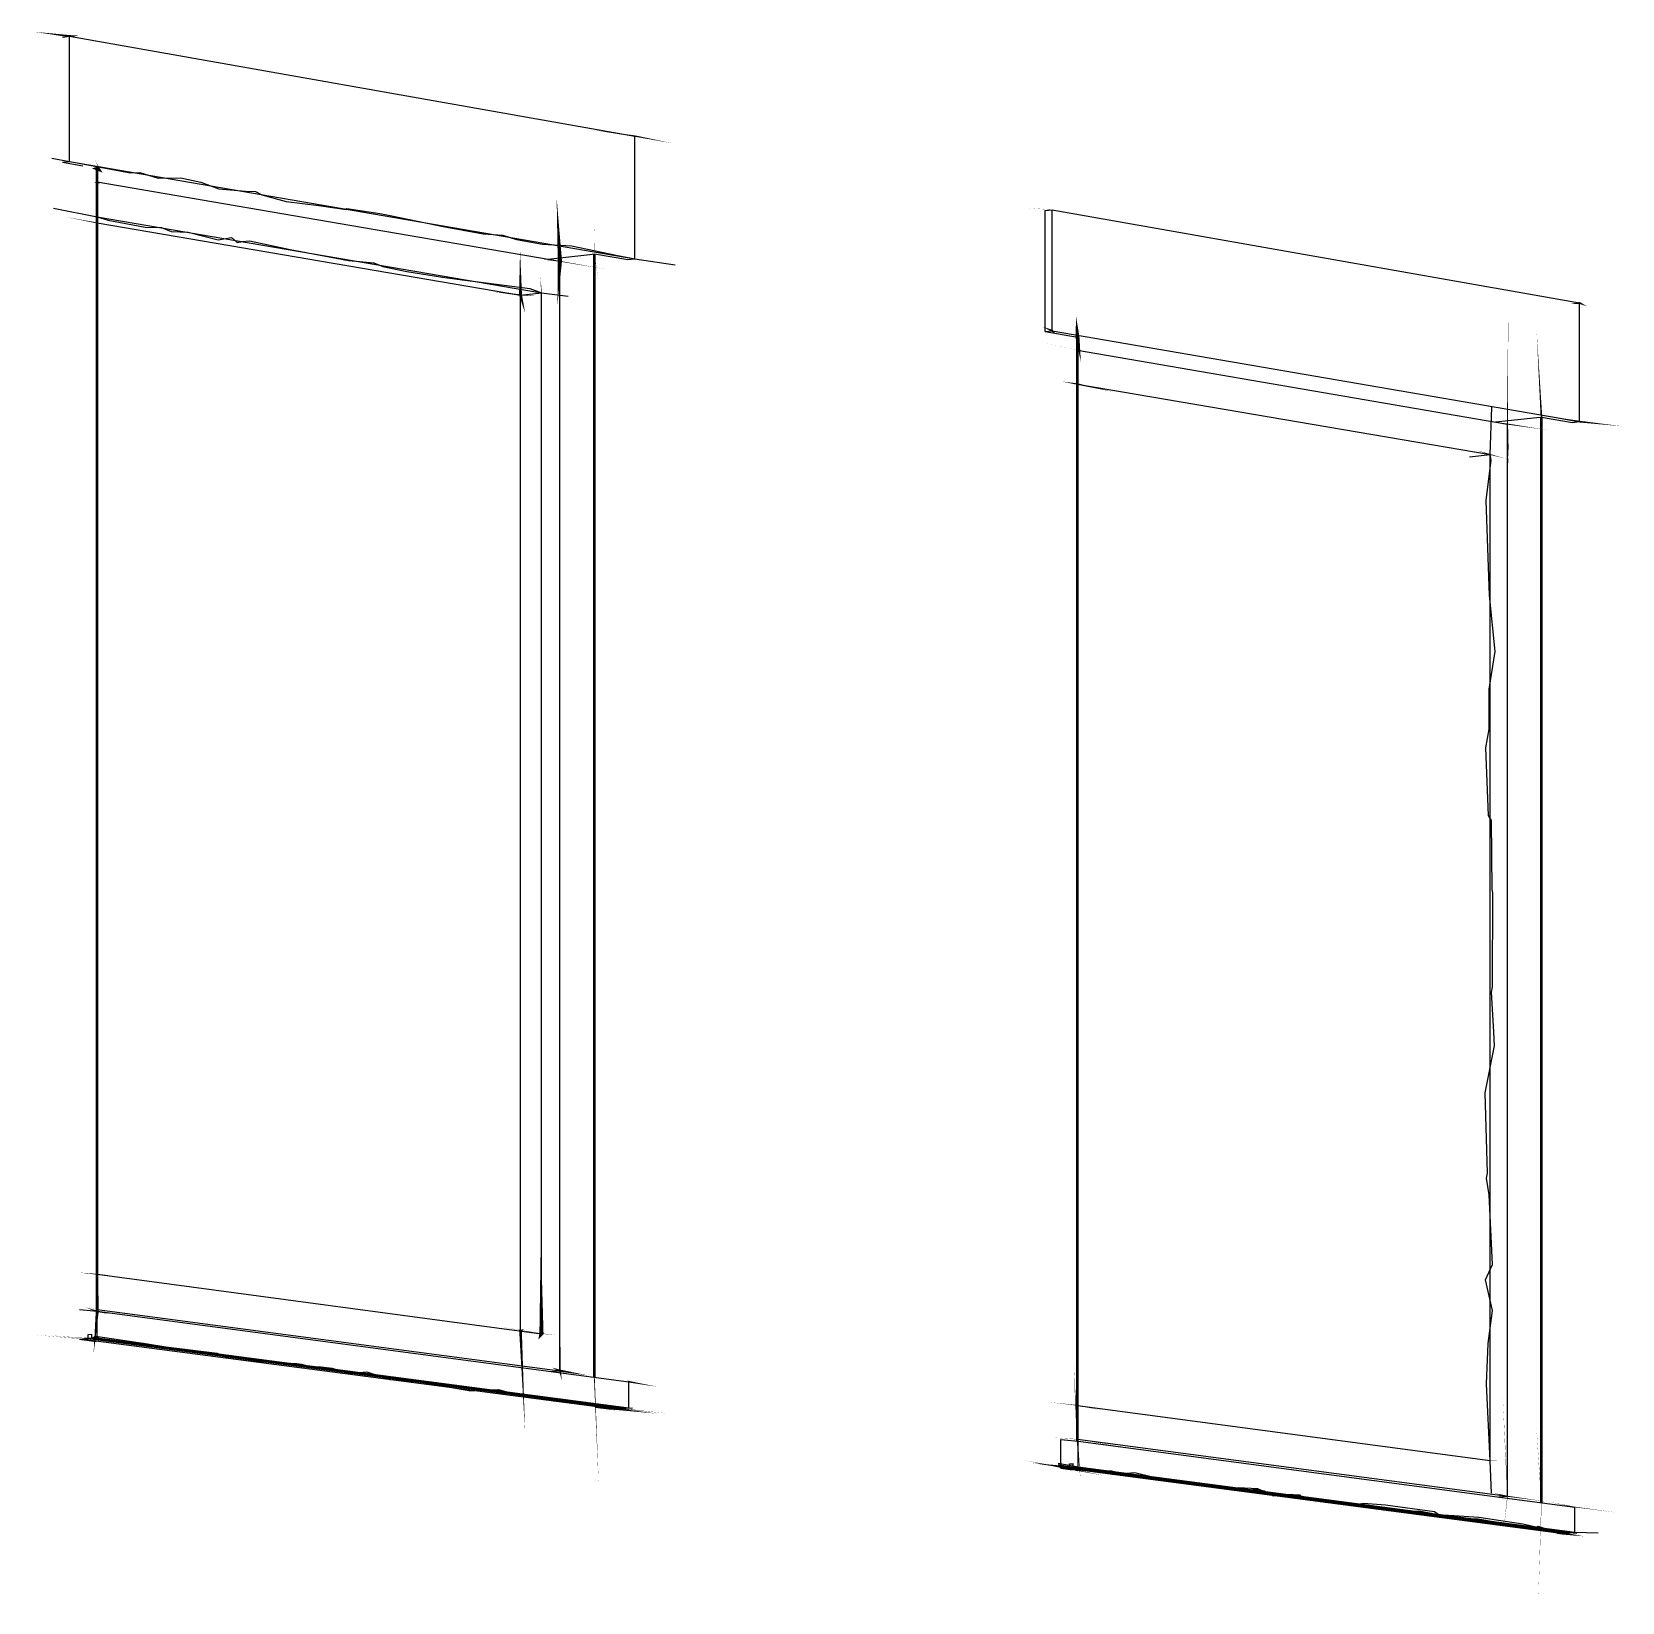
# Model space of a CAD drawing. Header units: inches. Extents: x -877 to 882, y -418 to 410.
# Drawn here: x 624.1 to 710.6, y 95.7 to 181.2 of the extents above; entities that cross this region are included whole.
import ezdxf

# ---------------------------------------------------------------- set-up
doc = ezdxf.new("R2010")
doc.units = ezdxf.units.IN
doc.header["$LTSCALE"] = 0.5
doc.header["$MEASUREMENT"] = 0
doc.layers.get('0').update_dxf_attribs({"lineweight": 18})
doc.layers.add('A-Glaz-Assm', color=71, linetype='Continuous', lineweight=25)
doc.layers.add('A-Wall', color=113, linetype='Continuous', lineweight=35)

# ---------------------------------------------------------------- blocks, each defined once
blk = doc.blocks.new('*U12')
at = {"color": 7, "linetype": 'Continuous', "lineweight": -3}
for p, q in [((625.7294268029699, 174.0807485436437), (626.83024952914, 173.8911396725933)), ((679.2209539207355, 171.0384810281035), (679.2209539207355, 171.4499595601348)), ((679.2209539207355, 170.9271710721488), (679.2209539207355, 171.0384810281035)), ((679.2209539207355, 170.3852170831681), (679.2209539207355, 170.9271710721488)), ((679.2209539207355, 164.8658938198553), (679.2209539207355, 170.385217083168)), ((652.1428974051054, 168.8028014654559), (654.4288437799703, 169.0649800626925)), ((654.4288437799702, 169.0649800626925), (654.6790183623489, 169.0936942118695)), ((654.679018362349, 169.0936942118695), (656.4970809762766, 168.7804985514871)), ((679.2209539207355, 164.8658938198553), (680.9769503214776, 164.563406286363)), ((680.9769503214774, 164.563406286363), (680.9813154177893, 164.5626560354344)), ((703.7362896734709, 159.9393369947795), (705.9952270149056, 160.184191616028)), ((705.9952270149055, 160.184191616028), (706.2424005935698, 160.2109960355686)), ((706.2424005935699, 160.2109960355687), (707.9404230589188, 159.9184663780381)), ((626.6519626266489, 109.9969742017797), (627.3082275752988, 109.9106953449888)), ((627.3082275752987, 109.9106953449888), (627.4333148664881, 109.8942580291891)), ((627.4333148664881, 109.8942580291891), (627.5588113854567, 109.8778207133894)), ((627.5588113854566, 109.8778207133894), (627.5589477947163, 109.8777525087595)), ((627.5589477947163, 109.8777525087595), (627.5592206132359, 109.8777525087595)), ((654.7312631088326, 106.3075129533628), (655.6093295138336, 106.1921107196156)), ((680.0814235312288, 104.5360341016393), (680.0821055775275, 104.5359658970094)), ((680.0814235312288, 103.1560498253939), (680.0814235312288, 104.5360341016393)), ((680.0814235312288, 103.1065332641051), (680.0814235312288, 103.1560498253938)), ((680.0814235312288, 102.9796044479092), (680.0814235312288, 103.1065332641052)), ((680.0814235312288, 102.9778311275325), (680.0814235312288, 102.9796044479092)), ((680.0814235312288, 102.9765352395649), (680.0814235312288, 102.9778311275325)), ((680.0814235312288, 102.9765352395649), (680.7068599871756, 102.8943486605664)), ((680.8716423729517, 102.8727277928963), (680.9274337601888, 102.8653616928699)), ((680.9274337601888, 102.8653616928699), (680.9275701694486, 102.8653616928699)), ((680.9275701694486, 102.8653616928699), (680.9278429879681, 102.86529348824)), ((680.9278429879679, 102.86529348824), (680.9629001677232, 102.8607237780384)), ((680.9629001677234, 102.8607237780384), (680.9813154177895, 102.8582684113629))]:
    blk.add_line(p, q, dxfattribs=at)
at = {"layer": 'A-Glaz-Assm', "color": 252, "linetype": 'Continuous', "lineweight": 25}
for p, q in [((625.7294268029699, 180.8978695042035), (626.1124640043436, 180.9443168571479)), ((626.1124640043437, 174.1261046225102), (626.1124640043437, 180.9443168571479)), ((626.1124640043437, 180.9443168571479), (656.8776628109748, 175.5082032422817)), ((656.8776628109748, 168.8240813099767), (656.8776628109748, 175.5082032422816)), ((625.7294268029699, 174.0807485436437), (626.1124640043436, 174.1261046225101)), ((626.1124640043437, 174.1261046225102), (656.8776628109748, 168.8240813099767)), ((679.2209539207355, 171.4499595601347), (679.5996260257973, 171.4933377047348)), ((679.5996260257972, 164.9081806903773), (679.5996260257972, 171.4933377047348)), ((679.5996260257972, 171.4933377047348), (708.3165033880454, 166.4191178559813)), ((656.4970809762766, 168.7804985514871), (656.8776628109748, 168.8240813099767)), ((708.3165033880454, 159.9591845420729), (708.3165033880454, 166.4191178559812)), ((679.2209539207355, 164.8658938198553), (679.5996260257973, 164.9081806903773)), ((679.5996260257972, 164.9081806903773), (708.3165033880454, 159.9591845420729)), ((707.9404230589188, 159.918466378038), (708.3165033880454, 159.959184542073)), ((626.6519626266489, 111.6115824047924), (626.8434812273358, 111.5935081778758)), ((626.8434812273357, 111.5935081778758), (627.6096920393429, 111.5211430655793)), ((627.6096920393428, 110.0833212632004), (627.6096920393428, 111.5211430655792)), ((627.6096920393428, 111.5211430655792), (656.561329737618, 107.6864059555301)), ((626.6519626266489, 109.9969742017797), (626.8434812273358, 110.0142299731379)), ((626.8434812273357, 110.0142299731378), (627.130759128366, 110.0401477324901)), ((626.8434812273357, 110.0142299731378), (655.7996204311827, 106.2087526493049)), ((627.1307591283661, 110.2530825869575), (627.322277729053, 110.2704065629455)), ((627.1307591283661, 110.04014773249), (627.1307591283661, 110.2530825869574)), ((627.1307591283661, 110.04014773249), (656.0852614210961, 106.2337155438388)), ((627.3222777290529, 110.0574717084781), (627.3222777290529, 110.2704065629455)), ((627.3222777290529, 110.0574717084781), (627.6096920393429, 110.0833212632005)), ((627.3222777290529, 110.0574717084781), (656.2756887477049, 106.2503574735282)), ((627.6096920393428, 110.0833212632004), (656.561329737618, 106.2753203680621)), ((656.5613297376182, 106.2753203680621), (656.5613297376182, 107.6864059555302)), ((655.6093295138336, 106.1921107196156), (655.7996204311827, 106.2087526493049)), ((655.7996204311827, 106.2087526493049), (656.085261421096, 106.2337155438388)), ((656.0852614210959, 106.2337155438388), (656.0852614210959, 106.275388572692)), ((656.2756887477047, 106.2503574735282), (656.561329737618, 106.2753203680622)), ((680.0814235312288, 104.5360341016393), (680.2707595837596, 104.5179598747226)), ((680.2707595837595, 104.5179598747226), (681.0282402031428, 104.4457311716858)), ((681.0282402031429, 103.0570849074463), (681.0282402031429, 104.4457311716858)), ((681.0282402031429, 104.4457311716858), (708.0518694241332, 100.8664204005158)), ((680.554763662556, 103.2224811348914), (680.7440997150868, 103.2386456321716)), ((680.554763662556, 103.0168441758206), (680.554763662556, 103.2224811348914)), ((680.554763662556, 103.2224811348914), (680.7440997150868, 103.1975864449873)), ((680.7440997150869, 103.0329404684709), (680.7440997150869, 103.2386456321716)), ((680.7440997150869, 103.0329404684709), (681.028240203143, 103.0570849074464)), ((681.0282402031429, 103.0570849074463), (708.0518694241332, 99.50260062155054)), ((680.0814235312288, 102.9765352395649), (680.2707595837596, 102.9926315322152)), ((680.2707595837595, 102.9926315322152), (680.5547636625558, 103.0168441758206)), ((680.2707595837595, 102.9926315322152), (707.2994359473605, 99.44046620373517)), ((680.554763662556, 103.0168441758206), (707.5815302965206, 99.46379218715212)), ((680.7440997150869, 103.0329404684709), (707.7696386657137, 99.47934284276346)), ((708.0518694241333, 99.50260062155053), (708.0518694241333, 100.8664204005157)), ((707.1113275781676, 99.42491554812375), (707.2994359473607, 99.44046620373507)), ((707.2994359473606, 99.44046620373513), (707.5815302965204, 99.46379218715212)), ((707.5815302965206, 99.46379218715208), (707.5815302965206, 99.50403291877788)), ((707.7696386657136, 99.47934284276346), (708.0518694241332, 99.50260062155057))]:
    blk.add_line(p, q, dxfattribs=at)
at = {"layer": 'A-Glaz-Assm', "color": 143, "linetype": 'Continuous', "lineweight": 25}
for p, q in [((627.6165125023302, 173.0162788851966), (652.8024361759892, 168.6895135752348)), ((627.6165125023302, 171.1050487468608), (651.800919390916, 166.9798963228073)), ((652.8024361759893, 108.290153339177), (652.8024361759893, 168.6895135752349)), ((650.6608107979383, 166.8500347075267), (651.8009193909161, 166.9798963228072)), ((651.800919390916, 110.3045770825124), (651.800919390916, 166.9798963228072)), ((680.9813154177895, 163.8484853560213), (704.3920089850818, 159.8266629462273)), ((680.9813154177895, 162.0025270484751), (703.4565142817268, 158.1688812125041)), ((704.3920089850818, 101.4534576498434), (704.3920089850818, 159.8266629462273)), ((702.3300466147238, 158.0476133805877), (703.4565142817266, 158.1688812125041)), ((703.4565142817268, 103.3959255086615), (703.4565142817268, 158.1688812125041)), ((627.6165125023302, 113.5390452450383), (651.800919390916, 110.3045770825125)), ((627.6165125023302, 111.6278151067025), (652.8024361759892, 108.290153339177)), ((652.3230940372331, 108.2477982640251), (652.8024361759892, 108.290153339177)), ((680.9813154177895, 106.4019081611087), (703.4565142817268, 103.3959255086615)), ((680.9813154177895, 104.5558816489327), (704.3920089850818, 101.4534576498433)), ((703.9185324444949, 101.4138989645163), (704.3920089850818, 101.4534576498434))]:
    blk.add_line(p, q, dxfattribs=at)
at = {"layer": 'A-Glaz-Assm', "color": 141, "linetype": 'Continuous', "lineweight": 25}
for p, q in [((627.6165125023302, 170.7758932030877), (650.6608107979382, 166.8500347075267)), ((650.6608107979383, 110.4570826349112), (650.6608107979383, 166.8500347075266))]:
    blk.add_line(p, q, dxfattribs=at)
at = {"layer": 'A-Wall', "color": 15, "linetype": 'Continuous', "lineweight": 50}
for p, q in [((627.6165125023302, 111.5202564053908), (627.6165125023302, 173.7556852776631)), ((654.679018362349, 107.9356938777205), (654.679018362349, 169.0936942118695)), ((680.9813154177895, 104.4502326772574), (680.9813154177895, 164.5626560354344)), ((706.2424005935699, 101.1060914698938), (706.2424005935699, 160.2109960355686))]:
    blk.add_line(p, q, dxfattribs=at)
blk = doc.blocks.new('New Napkin Sketch')
at = {"layer": 'A-Wall', "color": 252, "linetype": 'Continuous', "lineweight": 25}
for p, q in [((625.7294268029699, 180.8978695042035), (626.1124640043436, 180.9443168571479)), ((626.1124640043437, 174.1261046225102), (626.1124640043437, 180.9443168571479)), ((656.8776628109748, 168.8240813099767), (656.8776628109748, 175.5082032422816)), ((625.7294268029699, 174.0807485436437), (626.1124640043436, 174.1261046225101)), ((679.2209539207355, 171.4499595601347), (679.5996260257973, 171.4933377047348)), ((679.5996260257972, 164.9081806903773), (679.5996260257972, 171.4933377047348)), ((656.4970809762766, 168.7804985514871), (656.8776628109748, 168.8240813099767)), ((708.3165033880454, 159.9591845420729), (708.3165033880454, 166.4191178559812)), ((679.2209539207355, 164.8658938198553), (679.5996260257973, 164.9081806903773)), ((707.9404230589188, 159.918466378038), (708.3165033880454, 159.959184542073)), ((626.6519626266489, 111.6115824047924), (626.8434812273358, 111.5935081778758)), ((626.8434812273357, 111.5935081778758), (627.6096920393429, 111.5211430655793)), ((627.6096920393428, 110.0833212632004), (627.6096920393428, 111.5211430655792)), ((626.6519626266489, 109.9969742017797), (626.8434812273358, 110.0142299731379)), ((626.8434812273357, 110.0142299731378), (627.130759128366, 110.0401477324901)), ((627.1307591283661, 110.2530825869575), (627.322277729053, 110.2704065629455)), ((627.1307591283661, 110.04014773249), (627.1307591283661, 110.2530825869574)), ((627.3222777290529, 110.0574717084781), (627.3222777290529, 110.2704065629455)), ((627.3222777290529, 110.0574717084781), (627.6096920393429, 110.0833212632005)), ((656.5613297376182, 106.2753203680621), (656.5613297376182, 107.6864059555302)), ((655.6093295138336, 106.1921107196156), (655.7996204311827, 106.2087526493049)), ((655.7996204311827, 106.2087526493049), (656.085261421096, 106.2337155438388)), ((656.0852614210959, 106.2337155438388), (656.0852614210959, 106.275388572692)), ((656.2756887477047, 106.2503574735282), (656.561329737618, 106.2753203680622)), ((680.0814235312288, 104.5360341016393), (680.2707595837596, 104.5179598747226)), ((680.2707595837595, 104.5179598747226), (681.0282402031428, 104.4457311716858)), ((681.0282402031429, 103.0570849074463), (681.0282402031429, 104.4457311716858)), ((680.554763662556, 103.2224811348914), (680.7440997150868, 103.2386456321716)), ((680.554763662556, 103.0168441758206), (680.554763662556, 103.2224811348914)), ((680.554763662556, 103.2224811348914), (680.7440997150868, 103.1975864449873)), ((680.7440997150869, 103.0329404684709), (680.7440997150869, 103.2386456321716)), ((680.7440997150869, 103.0329404684709), (681.028240203143, 103.0570849074464)), ((680.0814235312288, 102.9765352395649), (680.2707595837596, 102.9926315322152)), ((680.2707595837595, 102.9926315322152), (680.5547636625558, 103.0168441758206)), ((708.0518694241333, 99.50260062155053), (708.0518694241333, 100.8664204005157)), ((707.1113275781676, 99.42491554812375), (707.2994359473607, 99.44046620373507)), ((707.2994359473606, 99.44046620373513), (707.5815302965204, 99.46379218715212)), ((707.5815302965206, 99.46379218715208), (707.5815302965206, 99.50403291877788)), ((707.7696386657136, 99.47934284276346), (708.0518694241332, 99.50260062155057))]:
    blk.add_line(p, q, dxfattribs=at)
at = {"layer": 'A-Wall', "color": 7, "linetype": 'Continuous', "lineweight": -3}
for p, q in [((625.7294268029699, 174.0807485436437), (626.83024952914, 173.8911396725933)), ((679.2209539207355, 171.0384810281035), (679.2209539207355, 171.4499595601348)), ((679.2209539207355, 170.9271710721488), (679.2209539207355, 171.0384810281035)), ((679.2209539207355, 170.3852170831681), (679.2209539207355, 170.9271710721488)), ((679.2209539207355, 164.8658938198553), (679.2209539207355, 170.385217083168)), ((652.1428974051054, 168.8028014654559), (654.4288437799703, 169.0649800626925)), ((654.4288437799702, 169.0649800626925), (654.6790183623489, 169.0936942118695)), ((654.679018362349, 169.0936942118695), (656.4970809762766, 168.7804985514871)), ((679.2209539207355, 164.8658938198553), (680.9769503214776, 164.563406286363)), ((680.9769503214774, 164.563406286363), (680.9813154177893, 164.5626560354344)), ((703.7362896734709, 159.9393369947795), (705.9952270149056, 160.184191616028)), ((705.9952270149055, 160.184191616028), (706.2424005935698, 160.2109960355686)), ((706.2424005935699, 160.2109960355687), (707.9404230589188, 159.9184663780381)), ((626.6519626266489, 109.9969742017797), (627.3082275752988, 109.9106953449888)), ((627.3082275752987, 109.9106953449888), (627.4333148664881, 109.8942580291891)), ((627.4333148664881, 109.8942580291891), (627.5588113854567, 109.8778207133894)), ((627.5588113854566, 109.8778207133894), (627.5589477947163, 109.8777525087595)), ((627.5589477947163, 109.8777525087595), (627.5592206132359, 109.8777525087595)), ((654.7312631088326, 106.3075129533628), (655.6093295138336, 106.1921107196156)), ((680.0814235312288, 104.5360341016393), (680.0821055775275, 104.5359658970094)), ((680.0814235312288, 103.1560498253939), (680.0814235312288, 104.5360341016393)), ((680.0814235312288, 103.1065332641051), (680.0814235312288, 103.1560498253938)), ((680.0814235312288, 102.9796044479092), (680.0814235312288, 103.1065332641052)), ((680.0814235312288, 102.9778311275325), (680.0814235312288, 102.9796044479092)), ((680.0814235312288, 102.9765352395649), (680.0814235312288, 102.9778311275325)), ((680.0814235312288, 102.9765352395649), (680.7068599871756, 102.8943486605664)), ((680.8716423729517, 102.8727277928963), (680.9274337601888, 102.8653616928699)), ((680.9274337601888, 102.8653616928699), (680.9275701694486, 102.8653616928699)), ((680.9275701694486, 102.8653616928699), (680.9278429879681, 102.86529348824)), ((680.9278429879679, 102.86529348824), (680.9629001677232, 102.8607237780384)), ((680.9629001677234, 102.8607237780384), (680.9813154177895, 102.8582684113629))]:
    blk.add_line(p, q, dxfattribs=at)
at = {"layer": 'A-Wall', "color": 143, "linetype": 'Continuous', "lineweight": 25}
for p, q in [((650.6608107979383, 166.8500347075267), (651.8009193909161, 166.9798963228072)), ((702.3300466147238, 158.0476133805877), (703.4565142817266, 158.1688812125041)), ((652.3230940372331, 108.2477982640251), (652.8024361759892, 108.290153339177)), ((703.9185324444949, 101.4138989645163), (704.3920089850818, 101.4534576498434))]:
    blk.add_line(p, q, dxfattribs=at)
at = {"layer": 'A-Wall', "color": 252, "linetype": 'Continuous', "lineweight": 25, "extrusion": (0, 0, -1)}
for points in [[(-624.1926811320615, 181.1821780762914, 0, 0.1175225605808312, 0), (-626.1124640043437, 180.9443168571479, 0.1175225605808312, 0, 0), (-626.594624452331, 180.9798531166534, 0, 0, 0), (-627.9848275827761, 180.7449461935951, 0, 0, 0), (-628.3292724911329, 180.686039673672, 0, 0, 0), (-629.2307529621206, 180.2880453701971, 0, 0, 0), (-631.2578937682433, 179.8884354284358, 0, 0, 0), (-633.0474870617855, 179.82064643644, 0, 0, 0), (-634.7575645506645, 179.325311088512, 0, 0, 0), (-637.6529073910581, 178.8522580718945, 0, 0, 0), (-638.3657162824502, 178.7383032638988, 0, 0, 0), (-640.5738919497426, 178.2393845305654, 0, 0, 0), (-642.0668989991432, 178.0120284657701, 0, 0, 0), (-642.6737853546457, 177.892051753899, 0, 0, 0), (-643.1722397524825, 177.8455519028558, 0, 0, 0), (-643.4759193951636, 177.8085460926436, 0, 0, 0), (-645.8277377096889, 177.4891220133079, 0, 0, 0), (-648.1635080221955, 177.0624369978509, 0, 0, 0), (-651.1114123343342, 176.6846548703489, 0, 0, 0), (-653.9999939202341, 176.0944313594333, 0, 0, 0), (-654.6353410504701, 175.8346975734506, 0, 0.07305830118859476, 0), (-656.8776628109748, 175.5082032422817, 0.07305830118859476, 0, 0), (-658.9350481076353, 175.1148242928874, 0, 0, 0)], [(-678.2812196911983, 171.5869244504215, 0, 0.01355428370966112, 0), (-679.5996260257972, 171.4933377047348, 0.01355428370966112, 0, 0), (-679.7712089676616, 171.3918347062913, 0, 0, 0), (-681.0309904955989, 171.1178639265794, 0, 0, 0), (-682.7278842058919, 170.8682387728614, 0, 0, 0), (-685.0514206006426, 170.6281954449282, 0, 0, 0), (-686.0231461560106, 170.4215810879611, 0, 0, 0), (-686.669456308348, 170.1665374053456, 0, 0, 0), (-688.3808610556038, 170.0287008488256, 0, 0, 0), (-690.955162776709, 169.4616698946414, 0, 0, 0), (-693.1102007963165, 169.0955918097541, 0, 0, 0), (-695.0704973439664, 168.8922670534905, 0, 0, 0), (-695.1275818506114, 168.8409327484116, 0, 0, 0), (-697.5161499651963, 168.4446704113836, 0, 0, 0), (-700.3405108091639, 167.7543122597515, 0, 0, 0), (-700.3632473556748, 167.7070408308117, 0, 0, 0), (-701.3801948057472, 167.6786102742967, 0, 0, 0), (-703.2844307773719, 167.4521137272321, 0, 0, 0), (-703.5855657352321, 167.2332175272427, 0, 0, 0), (-705.7424507659006, 166.8545761772277, 0, 0, 0), (-707.4758469220178, 166.521527923803, 0, 0, 0), (-707.8264890418553, 166.3618556395502, 0, 0.1034459728819738, 0), (-708.3165033880452, 166.4191178559813, 0.1034459728819738, 0, 0), (-708.7274644607102, 166.2392029547104, 0, 0, 0)], [(-679.0825779776517, 165.1288746506153, 0, 0.1084298110496365, 0), (-679.5996260257972, 164.9081806903773, 0.1084298110496365, 0, 0), (-679.7824734559852, 164.7517058468489, 0, 0, 0), (-681.7210115549586, 164.4670668409152, 0, 0, 0), (-682.760162501308, 164.3042618731778, 0, 0, 0), (-684.945797530437, 164.0380247017559, 0, 0, 0), (-685.7180626543734, 163.7849298878957, 0, 0, 0), (-687.9519389803796, 163.5278950080542, 0, 0, 0), (-689.3157512715723, 163.161736525845, 0, 0, 0), (-690.9334030857622, 162.8892352645484, 0, 0, 0), (-691.4213949529252, 162.7329599555022, 0, 0, 0), (-692.2682702849601, 162.587092758043, 0, 0, 0), (-694.0915032015138, 162.5078638396043, 0, 0, 0), (-695.9376136860263, 162.0288433274431, 0, 0, 0), (-696.6911964122706, 162.0244640153886, 0, 0, 0), (-699.1189498861643, 161.5890782700369, 0, 0, 0), (-701.8086204568774, 161.04706310407, 0, 0, 0), (-702.7424016899045, 160.9389113798249, 0, 0, 0), (-704.4785048657146, 160.7635915638749, 0, 0, 0), (-706.106433685308, 160.3192751584979, 0, 0.09292903920961058, 0), (-708.3165033880454, 159.9591845420729, 0.09292903920961058, 0, 0), (-710.6378691389386, 159.7055491107613, 0, 0, 0)], [(-626.9609621757263, 111.7460688761419, 0, 0.07675237566138726, 0), (-627.6096920393428, 111.5211430655792, 0.07675237566138726, 0, 0), (-628.2579452431589, 111.3774656783313, 0, 0, 0), (-628.8811402340626, 111.375846066975, 0, 0, 0), (-629.4095712827628, 111.3884594889075, 0, 0, 0), (-629.763249985365, 111.283156608397, 0, 0, 0), (-632.0658327061695, 110.9050424606947, 0, 0, 0), (-632.6342559931899, 110.806215536136, 0, 0, 0), (-635.1151624035384, 110.6293192417122, 0, 0, 0), (-637.2638624488146, 110.1591686486266, 0, 0, 0), (-637.878088700104, 110.2581732203439, 0, 0, 0), (-639.1904023776334, 110.0779427607489, 0, 0, 0), (-640.2787177649808, 109.7833608680686, 0, 0, 0), (-641.6611860459844, 109.5490379527521, 0, 0, 0), (-642.2835620419615, 109.618615643368, 0, 0, 0), (-643.999272109998, 109.372448089402, 0, 0, 0), (-646.4253254707187, 109.0943364496415, 0, 0, 0), (-648.4393266650779, 108.7448618493684, 0, 0, 0), (-651.2019808639074, 108.3709827576018, 0, 0, 0), (-653.7879829730234, 108.1594338342487, 0, 0, 0), (-655.0334718979867, 107.9695158709622, 0, 0, 0), (-656.4839996412151, 107.7677778555128, 0, 0.08566960864625842, 0), (-656.561329737618, 107.6864059555301, 0.08566960864625842, 0, 0), (-658.1388852741953, 107.4085720470427, 0, 0, 0)], [(-624.0535284764958, 110.2493330067447, 0, 0.01578932733148878, 0), (-626.8434812273357, 110.0142299731378, 0.01578932733148878, 0, 0), (-627.2755101628196, 110.0107197610956, 0, 0, 0), (-628.0415588808573, 109.8735641640118, 0, 0, 0), (-628.6541363192582, 109.6637603400391, 0, 0, 0), (-631.0840559251498, 109.5360557017583, 0, 0, 0), (-631.8578887960459, 109.4164046860142, 0, 0, 0), (-633.1428647852171, 109.3322754884201, 0, 0, 0), (-635.6132066868095, 108.9649262386355, 0, 0, 0), (-636.1400622504799, 108.8169817043593, 0, 0, 0), (-637.8123116862444, 108.5180755729287, 0, 0, 0), (-639.3539470735413, 108.3190754101227, 0, 0, 0), (-642.2225513796578, 107.8958078033802, 0, 0, 0), (-644.0834103327328, 107.6373158675784, 0, 0, 0), (-646.2717528367714, 107.5839705681667, 0, 0, 0), (-646.5744047404845, 107.3908595926467, 0, 0, 0), (-647.8588728843997, 107.2823453913116, 0, 0, 0), (-650.0375436866893, 106.9201025693883, 0, 0, 0), (-650.1683223456648, 106.853598346362, 0, 0, 0), (-652.0317343505762, 106.7027720869476, 0, 0, 0), (-652.9253050033212, 106.7096365048505, 0, 0, 0), (-655.7032251814444, 106.2707965639944, 0, 0, 0), (-655.7249106779477, 106.1170469755206, 0, 0.09831897815052372, 0), (-655.7996204311827, 106.2087526493048, 0.09831897815052372, 0, 0), (-658.1176742940963, 105.9487649862186, 0, 0, 0)], [(-625.0099912351674, 110.2162881125752, 0, 0.02317699064867051, 0), (-627.1307591283661, 110.04014773249, 0.02317699064867051, 0, 0), (-627.4237688452744, 109.8839548350346, 0, 0, 0), (-628.6819309305356, 109.7857479173923, 0, 0, 0), (-631.5192973108603, 109.4556010450226, 0, 0, 0), (-633.7150915537882, 109.2648467196802, 0, 0, 0), (-636.2661576755326, 108.9060242897296, 0, 0, 0), (-636.7495421107816, 108.8850951361542, 0, 0, 0), (-637.8116755918394, 108.6243439237824, 0, 0, 0), (-639.4608606390735, 108.3182122197662, 0, 0, 0), (-642.2730925157109, 108.0061118778122, 0, 0, 0), (-644.39138441732, 107.7899399927547, 0, 0, 0), (-644.4590372919869, 107.8190704825904, 0, 0, 0), (-645.1434329711237, 107.6204546451397, 0, 0, 0), (-645.5650117560518, 107.5287164701666, 0, 0, 0), (-647.762120681528, 107.3609544768822, 0, 0, 0), (-647.8155954418988, 107.4039494370145, 0, 0, 0), (-648.6566076043027, 107.2431292418849, 0, 0, 0), (-650.9019597457653, 106.8802698911472, 0, 0, 0), (-651.8797958211904, 106.7701129839939, 0, 0, 0), (-654.4986812936371, 106.4690387437277, 0, 0.03448251367802584, 0), (-656.085261421096, 106.2337155438388, 0.03448251367802584, 0, 0), (-658.6009874443637, 105.9657409279536, 0, 0, 0)], [(-627.18299450034, 109.9923169843946, 0, 0.1255882573031699, 0), (-627.6096920393428, 110.0833212632004, 0.1255882573031699, 0, 0), (-628.0391832461429, 109.9099129461452, 0, 0, 0), (-630.1369643019281, 109.8836649742038, 0, 0, 0), (-630.698822468686, 109.6997541029546, 0, 0, 0), (-632.3176369452137, 109.3976393454903, 0, 0, 0), (-633.9058949476477, 109.3477241772741, 0, 0, 0), (-635.1857332005019, 109.1472716208969, 0, 0, 0), (-636.6267018508905, 108.9916728680872, 0, 0, 0), (-639.4690003671707, 108.6504093160474, 0, 0, 0), (-641.7798965416805, 108.206606256116, 0, 0, 0), (-644.2180033759463, 107.9625314253016, 0, 0, 0), (-645.3561136022824, 107.8333028367654, 0, 0, 0), (-647.6523463187306, 107.3880398061436, 0, 0, 0), (-648.55137942982, 107.4482292352359, 0, 0, 0), (-649.6761278421166, 107.0622858254136, 0, 0, 0), (-651.7417031951464, 106.9182914033326, 0, 0, 0), (-652.5719440155442, 106.7253984611756, 0, 0, 0), (-653.7487208571144, 106.535472431031, 0, 0.01530140413621023, 0), (-656.5613297376179, 106.2753203680621, 0.01530140413621023, 0, 0), (-656.6169054459162, 106.3336128215462, 0, 0, 0)], [(-680.9285526868584, 104.3818008210027, 0, 0.0272039016244402, 0), (-681.0282402031429, 104.4457311716858, 0.0272039016244402, 0, 0), (-682.6464447347852, 104.2587934521258, 0, 0, 0), (-684.9389203461441, 104.0311745717731, 0, 0, 0), (-686.0608356137599, 103.7974062907429, 0, 0, 0), (-686.6624628489976, 103.5985552028839, 0, 0, 0), (-688.4096335194879, 103.3956476957434, 0, 0, 0), (-688.8528413235308, 103.4237668285826, 0, 0, 0), (-690.5495637226544, 103.3132644313685, 0, 0, 0), (-692.8683656853274, 102.7483962607236, 0, 0, 0), (-693.958714077692, 102.8572960186915, 0, 0, 0), (-694.8739668062944, 102.5920732646384, 0, 0, 0), (-695.9958056143486, 102.3640635568911, 0, 0, 0), (-696.4724511381587, 102.3012334171728, 0, 0, 0), (-697.87927323715, 102.2467851892299, 0, 0, 0), (-698.0085037543007, 102.2689257301008, 0, 0, 0), (-699.2441328297115, 102.1327570766203, 0, 0, 0), (-700.9396928028272, 101.8107315563547, 0, 0, 0), (-701.9332892635429, 101.7384760236807, 0, 0, 0), (-702.486051567082, 101.6129385732398, 0, 0, 0), (-703.4392000846531, 101.5134463080267, 0, 0, 0), (-705.3799529761484, 101.3110309652383, 0, 0, 0), (-706.6509844051725, 101.1462647285551, 0, 0.03324782655720956, 0), (-708.0518694241332, 100.8664204005158, 0.03324782655720956, 0, 0), (-710.2993955039303, 100.5718757497698, 0, 0, 0)], [(-678.1943135791458, 103.3837337269542, 0, 0.06538020077759965, 0), (-680.2707595837595, 102.9926315322152, 0.06538020077759965, 0, 0), (-682.4380642255447, 102.5771275434397, 0, 0, 0), (-684.2298755426306, 102.5978194866297, 0, 0, 0), (-686.7886832961935, 102.0843885681177, 0, 0, 0), (-687.8243449299496, 102.0487645994076, 0, 0, 0), (-687.9648719420072, 101.9189531515474, 0, 0, 0), (-689.3431170606594, 101.9022556276178, 0, 0, 0), (-689.4640075508734, 101.8745950647412, 0, 0, 0), (-691.1086211182019, 101.4775921530098, 0, 0, 0), (-691.8170260182876, 101.5454105142757, 0, 0, 0), (-693.2548399043524, 101.1985440272292, 0, 0, 0), (-693.8487689382815, 101.3345318583521, 0, 0, 0), (-695.4938875683192, 100.8998699062875, 0, 0, 0), (-697.3928544537534, 100.8503251982238, 0, 0, 0), (-698.989703510913, 100.4167875960426, 0, 0, 0), (-701.0257031479283, 100.1706182554018, 0, 0, 0), (-703.5833866977724, 99.85997464489297, 0, 0, 0), (-705.7732772930955, 99.72934217415167, 0, 0.1296039661148371, 0), (-707.2994359473605, 99.44046620373517, 0.1296039661148371, 0, 0), (-708.5493419517243, 99.27152283044231, 0, 0, 0)], [(-678.5223197905073, 103.2615967880903, 0, 0.1330105193839894, 0), (-680.5547636625561, 103.0168441758206, 0.1330105193839894, 0, 0), (-682.1579433025315, 102.9278621484837, 0, 0, 0), (-683.9262679848982, 102.586890401528, 0, 0, 0), (-684.1913215036459, 102.4770407270205, 0, 0, 0), (-684.9209302825714, 102.3534926653379, 0, 0, 0), (-687.5185235592165, 101.989011601458, 0, 0, 0), (-689.6205779758463, 101.7944342668946, 0, 0, 0), (-690.8102480284773, 101.6561927706247, 0, 0, 0), (-693.0868767634456, 101.2392261882421, 0, 0, 0), (-695.4818254317477, 100.9799898800306, 0, 0, 0), (-697.2864440029908, 100.9055186997011, 0, 0, 0), (-699.7288341748261, 100.5399526574788, 0, 0, 0), (-701.7336609896612, 100.3404276836885, 0, 0, 0), (-703.1150797381245, 99.93172580362351, 0, 0, 0), (-704.5242006949177, 99.79565485644537, 0, 0, 0), (-705.3188898822173, 99.77717815490114, 0, 0, 0), (-707.5618884803084, 99.44522557773624, 0, 0.1035815728085844, 0), (-707.5815302965206, 99.46379218715215, 0.1035815728085844, 0, 0), (-708.0136813481505, 99.30317403109848, 0, 0, 0)]]:
    blk.add_lwpolyline(points, format="xyseb", dxfattribs=at)
for points in [[(-625.1370865954893, 174.2956449036324), (-626.1124640043437, 174.1261046225102), (-626.3237143437957, 174.0885524384461), (-628.9445110211568, 173.5915847186108), (-629.4071162635149, 173.5062816970847), (-629.9414803332791, 173.5142341284133), (-630.9251195174099, 173.2080687124059), (-632.1727938465607, 173.2368333767915), (-633.2515291155466, 172.9904819664353), (-634.2333605647891, 172.6339970879955), (-635.6878866167027, 172.5088066816664), (-636.2338784440252, 172.4944718653569), (-636.5791583503157, 172.3061995995575), (-637.8949972586669, 171.9495993323701), (-639.6875286274749, 171.7212694027929), (-641.1725492580808, 171.5093615446154), (-641.1984803331991, 171.5571671805084), (-643.0088277354291, 171.2891640425141), (-643.6514948277883, 171.1682178529175), (-646.456956577382, 170.5776084493188), (-648.6241185547755, 170.1764827082597), (-649.6888429786972, 170.1102523182514), (-650.4465976006162, 169.8801403644448), (-651.8621460136785, 169.6291971788176), (-653.4429965553302, 169.5363380146493), (-655.950699707399, 168.9985423644459), (-656.8776628109748, 168.8240813099767), (-659.0714045849577, 168.4874281158405)], [(-626.9225030597786, 110.0824829455332), (-627.3222777290529, 110.0574717084781), (-627.5459923937284, 110.1735364994705), (-630.3469514031167, 109.7559222301489), (-631.3460805609959, 109.5823606666382), (-634.1494395148924, 109.242472677908), (-634.7547735206335, 108.9787475262975), (-636.05848747225, 108.8143771246213), (-638.4874505913534, 108.6856723069806), (-638.7338873926637, 108.6388857938458), (-639.1666595806438, 108.5319028227914), (-639.8110110418323, 108.5047504448949), (-640.4102799798667, 108.424594618985), (-641.3182571877192, 108.1429895973852), (-642.2971759014356, 108.2286294620436), (-643.5400570124432, 107.8101229865971), (-645.1681472381, 107.6830924587283), (-645.4594552944898, 107.6316462491575), (-647.9579074918177, 107.200819200059), (-649.467316013124, 107.2711413394718), (-650.4452203077271, 107.0004227919724), (-651.9177852970762, 106.8096881185675), (-651.939454575679, 106.7420556159228), (-652.4379212033372, 106.6534191689881), (-653.6762218999629, 106.6341738260448), (-654.9807085141258, 106.4216739968427), (-656.2756887477047, 106.2503574735282), (-656.7514463895297, 106.266565064804)], [(-679.9241753646135, 103.1904363254167), (-680.7440997150869, 103.0329404684709), (-683.1768096311308, 102.7330275271037), (-685.8531573530277, 102.4048919989414), (-687.7402756056949, 102.1109929491804), (-689.5064590363112, 101.7887950682087), (-690.2008624692807, 101.8827056553194), (-690.399563622399, 101.6831069829878), (-690.5880887551401, 101.8559786395087), (-691.1422669094246, 101.7417029665679), (-691.6278548393842, 101.4752500044083), (-692.6412994317353, 101.5611572897434), (-693.6022303889536, 101.3816929485469), (-695.6189126909258, 101.0840898117941), (-696.9766415699388, 100.8658246596524), (-698.4979242719104, 100.6496643253883), (-699.5706190053071, 100.6584677472547), (-701.6210498932444, 100.2825244101815), (-702.7959677384836, 100.223265016732), (-704.8420432050191, 99.86460803961347), (-705.9308242588052, 99.7481672393909), (-706.0553917022336, 99.82195938250315), (-706.5288263871254, 99.65323319435207), (-706.7100288579409, 99.54708027565017), (-707.1796920452167, 99.51940587672719), (-707.7696386657138, 99.47934284276342), (-708.1736866507869, 99.45037456929862)], [(-679.9345926123915, 103.2456993284537), (-681.0282402031428, 103.0570849074463), (-681.7250281826131, 102.840270069626), (-682.763995174835, 102.8482790992031), (-683.4600103296349, 102.6951151502734), (-684.0982773979914, 102.7452327907849), (-686.0222067707214, 102.2812014125817), (-686.4964695084388, 102.3269913485618), (-687.143860859909, 102.1326523199885), (-687.6522525482175, 102.1349318034561), (-688.3679231765324, 102.0744329661464), (-689.0430135734356, 101.8923075100854), (-689.7287305590849, 101.9306633975404), (-690.7824660195902, 101.8774553069887), (-691.3836132252326, 101.5962472705495), (-693.0641095164784, 101.5299170774432), (-693.2527873069308, 101.3129629069744), (-694.9716194412299, 101.1847152282081), (-696.0026622473571, 100.9640848610203), (-696.5564850957066, 101.081496764047), (-697.7536848680535, 100.9906334921278), (-700.4179104996587, 100.6265342208431), (-700.7466239890108, 100.385405345217), (-700.8865604393092, 100.4433975173013), (-701.4936364398311, 100.4101028316882), (-702.8299082580437, 100.3196313617654), (-705.2273364955727, 99.94724886479389), (-706.8168223056261, 99.59212026403537), (-708.0518694241332, 99.50260062155051), (-709.3277309201857, 99.46887487649671)]]:
    blk.add_lwpolyline(points, dxfattribs=at)
at = {"layer": 'A-Wall', "color": 15, "linetype": 'Continuous', "lineweight": 50, "extrusion": (0, 0, -1)}
for points in [[(-627.4131984525872, 109.1599558756025, 0, 0.1649855196983285, 0), (-627.6165125023302, 111.5202564053908, 0.1649855196983285, 0, 0), (-627.6598457741554, 113.808572232452, 0, 0, 0), (-627.5274622972318, 118.0334475027997, 0, 0, 0), (-627.908658334801, 118.433067066224, 0, 0, 0), (-627.3743950891215, 121.0963111338744, 0, 0, 0), (-627.3232080775995, 123.7044745582771, 0, 0, 0), (-627.8680695987629, 128.313774731843, 0, 0, 0), (-627.7671200751116, 132.78024509947, 0, 0, 0), (-627.7240242201418, 135.9817600049268, 0, 0, 0), (-627.5672153269593, 142.2028337598705, 0, 0, 0), (-627.4256580739446, 146.9509751410709, 0, 0, 0), (-627.8035302795969, 148.8328338076149, 0, 0, 0), (-627.7970155690396, 149.2052929159206, 0, 0, 0), (-627.4001120514966, 154.852958181331, 0, 0, 0), (-627.3637968136376, 154.8559971133722, 0, 0, 0), (-627.8467780811686, 159.4844805454484, 0, 0, 0), (-627.3516220921587, 160.0267399815589, 0, 0, 0), (-627.6166549525593, 163.7991942442655, 0, 0, 0), (-627.342714222621, 169.6776284115583, 0, 0, 0), (-627.7314696036359, 171.8242540321962, 0, 0, 0), (-627.9088292747282, 173.5144700468889, 0, 0.2511012563370462, 0), (-627.6165125023302, 173.7556852776631, 0.2511012563370462, 0, 0), (-627.6564269756121, 173.8599586333285, 0, 0, 0)], [(-654.9134352773593, 102.1047142688483, 0, 0.04588669810525058, 0), (-654.679018362349, 107.9356938777205, 0.04588669810525058, 0, 0), (-654.7263048989972, 112.341824783474, 0, 0, 0), (-654.4322455422154, 117.8000741251039, 0, 0, 0), (-654.7568027085168, 121.8342213440202, 0, 0, 0), (-654.8287730595008, 126.3661510480317, 0, 0, 0), (-654.6597659204554, 132.0552803799364, 0, 0, 0), (-654.5398651075092, 135.1858786635897, 0, 0, 0), (-654.9253618993196, 138.7459473252723, 0, 0, 0), (-654.4501261429007, 139.1429414556802, 0, 0, 0), (-654.4025689711406, 139.4762896065539, 0, 0, 0), (-654.5396784624081, 143.4826267053805, 0, 0, 0), (-654.8374333921918, 145.6710405178073, 0, 0, 0), (-654.8214939005579, 150.6755556182423, 0, 0, 0), (-654.4777869468836, 152.4882528418065, 0, 0, 0), (-654.509609936621, 156.3185836101325, 0, 0, 0), (-654.5012109070716, 156.4007074546927, 0, 0, 0), (-654.6742122512804, 161.551738959627, 0, 0, 0), (-654.6242286932061, 165.4645668627158, 0, 0, 0), (-654.655286438029, 165.5110414929328, 0, 0, 0), (-654.9217223198482, 167.5115036883777, 0, 0.01162798979848327, 0), (-654.679018362349, 169.0936942118695, 0.01162798979848327, 0, 0), (-654.7112986328689, 170.6422886171322, 0, 0, 0)], [(-681.1383430029124, 102.4577370868977, 0, 0.07922467727607659, 0), (-680.9813154177895, 104.4502326772574, 0.07922467727607659, 0, 0), (-680.7834692835125, 108.5075047955149, 0, 0, 0), (-680.8716923871413, 112.5203810079749, 0, 0, 0), (-680.9108048132041, 114.013147476878, 0, 0, 0), (-680.7496770279741, 114.7095394537683, 0, 0, 0), (-680.7190401839192, 114.9311520744436, 0, 0, 0), (-680.826379210605, 117.7809289366706, 0, 0, 0), (-680.7199024184525, 123.195211448252, 0, 0, 0), (-681.1252260307572, 126.8554887725184, 0, 0, 0), (-680.7647202687675, 131.506601994357, 0, 0, 0), (-681.2774195985892, 132.290501603749, 0, 0, 0), (-680.8468526944165, 138.2048801450994, 0, 0, 0), (-680.9808659553871, 141.3408454909799, 0, 0, 0), (-680.8744441994814, 145.3595922364379, 0, 0, 0), (-680.8102168994599, 146.1379882211443, 0, 0, 0), (-681.198149057774, 151.8015849309854, 0, 0, 0), (-680.8044197481297, 157.3494220682718, 0, 0, 0), (-681.1697320090069, 163.1939045761145, 0, 0.2185305906478232, 0), (-680.9813154177895, 164.5626560354344, 0.2185305906478232, 0, 0), (-680.9095573249432, 165.6709025929671, 0, 0, 0)], [(-706.0661068274842, 95.68533097302914, 0, 0.01851594118477759, 0), (-706.2424005935699, 101.1060914698938, 0.01851594118477759, 0, 0), (-705.9564542152463, 105.3751297595018, 0, 0, 0), (-706.4103788717636, 107.6872323832477, 0, 0, 0), (-706.3559944950737, 109.0683971351608, 0, 0, 0), (-706.1584790971455, 111.3913225204471, 0, 0, 0), (-706.2670674711662, 114.9355965455667, 0, 0, 0), (-706.3189445747682, 118.7875977571515, 0, 0, 0), (-706.3983656064648, 124.6748192764071, 0, 0, 0), (-706.5230618572299, 126.3207809273418, 0, 0, 0), (-705.9523776417366, 127.3785254885562, 0, 0, 0), (-706.3204236855107, 132.5348498451173, 0, 0, 0), (-706.453002514257, 136.5841860754552, 0, 0, 0), (-706.3808688086575, 139.9711692995212, 0, 0, 0), (-706.4569167463438, 143.2656179124167, 0, 0, 0), (-706.2597801450692, 148.2428255654843, 0, 0, 0), (-706.1176231723686, 151.9510644279409, 0, 0, 0), (-706.3180246400382, 153.4541656265424, 0, 0, 0), (-705.9950734359736, 158.6880531074764, 0, 0, 0), (-706.3161486947063, 159.1595647519195, 0, 0.09119078486083107, 0), (-706.2424005935699, 160.2109960355686, 0.09119078486083107, 0, 0), (-705.9833307397132, 164.8285272467772, 0, 0, 0)]]:
    blk.add_lwpolyline(points, format="xyseb", dxfattribs=at)
at = {"layer": 'A-Wall', "color": 143, "linetype": 'Continuous', "lineweight": 25, "extrusion": (0, 0, -1)}
for points in [[(-627.4458821258398, 172.9493633376795, 0, 0.07473360146222495, 0), (-627.6165125023302, 173.0162788851966, 0.07473360146222495, 0, 0), (-627.7648298889508, 172.8782295565706, 0, 0, 0), (-628.8727024883584, 172.750767382485, 0, 0, 0), (-631.3707463049815, 172.4679442073893, 0, 0, 0), (-632.869517415772, 172.0552718536457, 0, 0, 0), (-635.2256684117465, 171.761342015348, 0, 0, 0), (-636.5224766203861, 171.3739012686923, 0, 0, 0), (-637.9705844643175, 171.2987582460031, 0, 0, 0), (-639.6441930012871, 171.0092736291043, 0, 0, 0), (-641.9729602538463, 170.6503722679773, 0, 0, 0), (-643.8380890459516, 170.1458948218255, 0, 0, 0), (-644.9311119907827, 170.1424990441262, 0, 0, 0), (-645.2162814217306, 169.9442973506688, 0, 0, 0), (-645.6459928604786, 169.9237081321484, 0, 0, 0), (-647.3207101228626, 169.5711229846435, 0, 0, 0), (-649.3802449295287, 169.1752268503595, 0, 0, 0), (-651.7856541322799, 168.7884720118516, 0, 0.03708798766017331, 0), (-652.8024361759893, 168.6895135752348, 0.03708798766017331, 0, 0), (-655.259159772489, 168.2665833422115, 0, 0, 0)], [(-652.9184257309846, 107.743984009121, 0, 0.09542756054898492, 0), (-652.8024361759893, 108.290153339177, 0.09542756054898492, 0, 0), (-652.7912381382112, 114.0115673910188, 0, 0, 0), (-652.7799202857528, 118.4992617918094, 0, 0, 0), (-652.7397363796301, 120.9344433710768, 0, 0, 0), (-652.8937992637461, 123.7952425619201, 0, 0, 0), (-652.5211764828889, 124.2180952258244, 0, 0, 0), (-653.0375581095491, 126.0477532650197, 0, 0, 0), (-653.0060192731381, 126.3618513205092, 0, 0, 0), (-653.0788295617548, 129.0149107762957, 0, 0, 0), (-652.5823924242803, 132.9955137741218, 0, 0, 0), (-652.8464449266686, 136.5140018511074, 0, 0, 0), (-653.0928017639754, 138.8761888118456, 0, 0, 0), (-652.8592005519149, 139.0870621542634, 0, 0, 0), (-652.9529691438624, 140.1902762752168, 0, 0, 0), (-652.6466129421386, 141.089437258009, 0, 0, 0), (-653.0294660293712, 145.2442319591435, 0, 0, 0), (-652.7589435494374, 146.1194300621154, 0, 0, 0), (-652.8329519820439, 151.4841658643256, 0, 0, 0), (-652.9723606435143, 156.4935137258177, 0, 0, 0), (-652.9391444055176, 161.3454438998755, 0, 0, 0), (-652.786500861205, 162.8187923491287, 0, 0, 0), (-652.6709813475946, 166.3645612431404, 0, 0.2343753974078314, 0), (-652.8024361759893, 168.6895135752349, 0.2343753974078314, 0, 0), (-652.6277007000828, 172.1276338399004, 0, 0, 0)], [(-651.626718067532, 109.9781928318748, 0, 0.2260561186929486, 0), (-651.800919390916, 110.3045770825124, 0.2260561186929486, 0, 0), (-651.7642249456535, 115.5824197025214, 0, 0, 0), (-651.5570998053385, 119.9772779030789, 0, 0, 0), (-652.0522802347397, 121.3571896951229, 0, 0, 0), (-651.64304592828, 124.7716843913803, 0, 0, 0), (-652.0838462790883, 124.7796407642098, 0, 0, 0), (-651.726708918151, 128.94168857719, 0, 0, 0), (-651.5245305661557, 130.484360082986, 0, 0, 0), (-651.7757616862456, 133.4692106464486, 0, 0, 0), (-651.9406661612154, 133.5501580917577, 0, 0, 0), (-651.9941468237503, 136.0140391995125, 0, 0, 0), (-651.9855850747351, 140.4806777201624, 0, 0, 0), (-651.864388760899, 144.2156758697487, 0, 0, 0), (-651.6751827558963, 148.8180916223809, 0, 0, 0), (-651.646418738498, 153.9264289081955, 0, 0, 0), (-651.565938297756, 154.0457745006385, 0, 0, 0), (-651.6391023347943, 154.8336283753892, 0, 0, 0), (-651.6351933342338, 156.4366645359136, 0, 0, 0), (-651.5957573993763, 161.1006556956614, 0, 0, 0), (-651.5461511444767, 163.5304627719505, 0, 0, 0), (-651.8343275088015, 165.8263952271514, 0, 0.04344871419386258, 0), (-651.800919390916, 166.9798963228072, 0.04344871419386258, 0, 0), (-651.74232762393, 167.8564810510698, 0, 0, 0)], [(-704.2038775622882, 99.77246895641191, 0, 0.02400521685342618, 0), (-704.3920089850818, 101.4534576498434, 0.02400521685342618, 0, 0), (-704.1350952674674, 106.8904833941765, 0, 0, 0), (-704.179061779671, 112.6659871501162, 0, 0, 0), (-704.126722390346, 118.0379894869565, 0, 0, 0), (-704.3552663064963, 118.1154831369822, 0, 0, 0), (-704.5065837921758, 121.6424240179228, 0, 0, 0), (-704.2124464003635, 124.8711479560059, 0, 0, 0), (-704.107696363185, 127.1893660428672, 0, 0, 0), (-704.4364119560454, 129.4616223786788, 0, 0, 0), (-704.1419004569576, 134.2706823383207, 0, 0, 0), (-704.5659599612092, 138.6724998061034, 0, 0, 0), (-704.3917684878193, 141.9060336948777, 0, 0, 0), (-704.1827315938987, 147.0777995659044, 0, 0, 0), (-704.4315307468299, 150.8179815941571, 0, 0, 0), (-704.4141971097254, 153.3255692211962, 0, 0, 0), (-704.1675891565513, 155.4936099586974, 0, 0, 0), (-704.4785613757673, 157.4651553031448, 0, 0.06223541749717577, 0), (-704.3920089850818, 159.8266629462273, 0.06223541749717577, 0, 0), (-704.4319048541056, 165.4892219340836, 0, 0, 0)], [(-679.1354469134453, 164.2765409465764, 0, 0.004472792341616903, 0), (-680.9813154177895, 163.8484853560213, 0.004472792341616903, 0, 0), (-683.2746281597895, 163.4697368961002, 0, 0, 0), (-685.3284461852497, 163.0357500451876, 0, 0, 0), (-685.8539546566556, 163.1151610619413, 0, 0, 0), (-686.0052185950082, 162.9265530327749, 0, 0, 0), (-687.9244673614199, 162.6541876241809, 0, 0, 0), (-690.0746183262954, 162.1948027163436, 0, 0, 0), (-692.2252057010131, 161.8801055461902, 0, 0, 0), (-692.7668421407809, 161.8692895105382, 0, 0, 0), (-694.2287654119156, 161.562885328796, 0, 0, 0), (-695.6188208334063, 161.2166333211021, 0, 0, 0), (-696.879470795426, 161.0946005770174, 0, 0, 0), (-699.0244316264811, 160.6777906679346, 0, 0, 0), (-700.5799787647024, 160.4779325909057, 0, 0, 0), (-701.9401653599793, 160.2956308605785, 0, 0, 0), (-702.7067933028937, 160.0830847862709, 0, 0, 0), (-703.1456175610838, 159.9961565955201, 0, 0.05900533754390726, 0), (-704.3920089850818, 159.8266629462273, 0.05900533754390726, 0, 0), (-706.5269084914609, 159.5084197578573, 0, 0, 0)], [(-680.1345352060616, 162.1426761406187, 0, 0.07873161011559635, 0), (-680.9813154177895, 162.0025270484751, 0.07873161011559635, 0, 0), (-682.9659388787628, 161.5792484417691, 0, 0, 0), (-684.2987048539029, 161.4101141703074, 0, 0, 0), (-686.173519805615, 161.1210561232891, 0, 0, 0), (-686.7894215284034, 160.9797259084993, 0, 0, 0), (-686.9884395079649, 160.9232335973277, 0, 0, 0), (-687.5347186848256, 160.9096328518779, 0, 0, 0), (-689.3287585854576, 160.5198754348062, 0, 0, 0), (-690.3815502143112, 160.4726553111505, 0, 0, 0), (-691.2946425381572, 160.1410899614789, 0, 0, 0), (-693.2800561148377, 159.9148708493734, 0, 0, 0), (-694.8893285196416, 159.6399077201222, 0, 0, 0), (-696.9050470560857, 159.2197426082411, 0, 0, 0), (-698.9116214207095, 158.8680462805177, 0, 0, 0), (-699.869747819004, 158.854295373375, 0, 0, 0), (-701.2156855451361, 158.5666441122145, 0, 0, 0), (-701.9408324431042, 158.505875053826, 0, 0, 0), (-702.7238132072627, 158.3943432628494, 0, 0.04722157066279228, 0), (-703.4565142817266, 158.1688812125041, 0.04722157066279228, 0, 0), (-704.3058231426907, 157.9409287042291, 0, 0, 0)], [(-626.5911885925041, 113.632964480914, 0, 0.04835716195585781, 0), (-627.6165125023302, 113.5390452450383, 0.04835716195585781, 0, 0), (-628.3022949113114, 113.4762777513014, 0, 0, 0), (-630.385251468552, 113.0974792815755, 0, 0, 0), (-632.4084874436725, 112.9602690506522, 0, 0, 0), (-634.6937923952817, 112.4699123536603, 0, 0, 0), (-636.3630933180483, 112.3163375527587, 0, 0, 0), (-637.9290207291131, 112.0953679026162, 0, 0, 0), (-639.0473453214236, 111.9379202008641, 0, 0, 0), (-639.0876435446836, 111.8993844376034, 0, 0, 0), (-639.3094971662434, 111.8623282939906, 0, 0, 0), (-639.348702124217, 111.9981816935989, 0, 0, 0), (-641.5529304380487, 111.6071458620457, 0, 0, 0), (-642.6322721289778, 111.5385135627001, 0, 0, 0), (-642.7319580823228, 111.5569903108455, 0, 0, 0), (-643.7978778989923, 111.3509270056011, 0, 0, 0), (-644.6422410682181, 111.2082949151846, 0, 0, 0), (-646.89777552308, 111.0587609306525, 0, 0, 0), (-647.2186702296356, 111.0027792152302, 0, 0, 0), (-647.8833451316112, 110.7782568701447, 0, 0, 0), (-649.485470942631, 110.6858271397534, 0, 0.02447271523990248, 0), (-651.8009193909159, 110.3045770825125, 0.02447271523990248, 0, 0), (-652.6391234456963, 110.231048248777, 0, 0, 0)], [(-626.6422892757198, 111.875143754769, 0, 0.00454746760546184, 0), (-627.6165125023302, 111.6278151067026, 0.00454746760546184, 0, 0), (-629.8764303378841, 111.2295489147521, 0, 0, 0), (-632.2902508246535, 111.0849046608865, 0, 0, 0), (-633.2499955629343, 110.7790786592326, 0, 0, 0), (-634.0209956418739, 110.8721103957393, 0, 0, 0), (-636.0304199218731, 110.4498305397165, 0, 0, 0), (-638.4398675402559, 110.2208415107016, 0, 0, 0), (-639.1090243555811, 110.0499852580296, 0, 0, 0), (-639.2495311718154, 110.0313651655248, 0, 0, 0), (-640.4923786626632, 109.8209225894952, 0, 0, 0), (-641.0613010248857, 109.8521804704917, 0, 0, 0), (-642.8895547879847, 109.5087763027255, 0, 0, 0), (-643.5404245882582, 109.4566626524322, 0, 0, 0), (-644.8477771723756, 109.2401589929839, 0, 0, 0), (-645.6119532802553, 109.24746572135, 0, 0, 0), (-645.7922482080751, 109.1165376296667, 0, 0, 0), (-646.7104427708838, 109.1829846916035, 0, 0, 0), (-648.0415995153301, 109.0416417097213, 0, 0, 0), (-650.1420799088681, 108.7339774993838, 0, 0, 0), (-652.2338095043153, 108.3974624140403, 0, 0, 0), (-652.3869958411964, 108.4515039982853, 0, 0.1233360054562344, 0), (-652.8024361759891, 108.290153339177, 0.1233360054562344, 0, 0), (-654.3188250780477, 108.0338913759104, 0, 0, 0)], [(-679.4175726125534, 106.5744654465998, 0, 0.03147294266305285, 0), (-680.9813154177895, 106.4019081611087, 0.03147294266305285, 0, 0), (-682.291031951151, 106.1346516065154, 0, 0, 0), (-684.2248752762412, 105.8623571278452, 0, 0, 0), (-685.5412206086202, 105.8727840171957, 0, 0, 0), (-686.8415801778276, 105.6185676817274, 0, 0, 0), (-687.973777003372, 105.4574843255102, 0, 0, 0), (-689.0924253082451, 105.3939892659434, 0, 0, 0), (-690.334231803534, 105.1269031939174, 0, 0, 0), (-691.662129869381, 104.9110201029703, 0, 0, 0), (-691.8539518186002, 104.92483263115, 0, 0, 0), (-693.7091943633425, 104.7888905690378, 0, 0, 0), (-695.6670420235795, 104.3765983152997, 0, 0, 0), (-697.7075537709561, 104.066096726092, 0, 0, 0), (-698.4710242523371, 104.1601455411871, 0, 0, 0), (-700.1642846271415, 103.8644322147807, 0, 0, 0), (-701.8252192624611, 103.5770708420588, 0, 0.01753917616084157, 0), (-703.4565142817268, 103.3959255086615, 0.01753917616084157, 0, 0), (-704.0114284355732, 103.4074195707424, 0, 0, 0)], [(-679.5717655873, 104.650569406808, 0, 0.01877438694535565, 0), (-680.9813154177895, 104.5558816489327, 0.01877438694535565, 0, 0), (-683.1727267275189, 104.1833458583528, 0, 0, 0), (-684.2162566660081, 104.0570511497505, 0, 0, 0), (-684.7750084944672, 103.9498819993365, 0, 0, 0), (-686.3255484510914, 103.8745724368277, 0, 0, 0), (-687.0334638239324, 103.8424230327633, 0, 0, 0), (-688.9732011234805, 103.5473579080439, 0, 0, 0), (-691.1347394611137, 103.292822855674, 0, 0, 0), (-692.4733682885516, 103.1364069562089, 0, 0, 0), (-693.9442496832504, 102.8270088192364, 0, 0, 0), (-695.9492387224235, 102.628792382833, 0, 0, 0), (-696.8528717211162, 102.4184054986401, 0, 0, 0), (-698.3464145232125, 102.3595551270691, 0, 0, 0), (-698.7844045270915, 102.2386258757151, 0, 0, 0), (-700.3501257648962, 101.9481678800548, 0, 0, 0), (-702.4654878425113, 101.7478582225468, 0, 0, 0), (-702.9076621637627, 101.7512160667834, 0, 0, 0), (-702.9982479029053, 101.6223015301058, 0, 0, 0), (-703.5387491012441, 101.649517258464, 0, 0.05433401273744195, 0), (-704.3920089850818, 101.4534576498433, 0.05433401273744195, 0, 0), (-706.535935749345, 101.1620308602429, 0, 0, 0)]]:
    blk.add_lwpolyline(points, format="xyseb", dxfattribs=at)
for points in [[(-625.239544515366, 171.5808049116577), (-627.6165125023302, 171.1050487468608), (-628.2190622688893, 170.9327311654183), (-630.2215051936519, 170.5371692673438), (-631.1056626230632, 170.5196277773516), (-631.633964754071, 170.3163501579271), (-632.5646224204027, 170.2650601259215), (-634.1997728683647, 169.8602869530456), (-634.9235336513988, 169.9800107165139), (-634.9271810398009, 169.9813558023586), (-635.2343001756659, 169.7081475107222), (-635.5267085678173, 169.7601490700058), (-635.8992758314529, 169.7989487888477), (-637.1011122783817, 169.5509603523348), (-638.1192079797082, 169.3323227026314), (-639.9576189126605, 168.9899264031505), (-641.296155870695, 168.725358029158), (-642.6696337534443, 168.606412310612), (-643.1637473036378, 168.3986288447326), (-644.4683633811688, 168.1271163931742), (-646.4091528596529, 167.8153973211519), (-647.4826893126697, 167.674650867776), (-648.7922231687577, 167.5170213845806), (-651.1582108967691, 167.2031022737551), (-651.800919390916, 166.9798963228073), (-653.2486225936402, 166.7871351056017)], [(-703.5208620992325, 101.627551539757), (-703.4565142817268, 103.3959255086615), (-703.2458857143059, 107.576903834613), (-703.3500257068952, 109.7762134393844), (-703.5828947657652, 111.5659837470752), (-703.204831489298, 113.2382413503384), (-703.5705584391953, 114.0651764126478), (-703.3909294888961, 117.8543342845759), (-703.2420243437942, 118.7658517486497), (-703.298824936863, 119.0371506381035), (-703.1835354458697, 123.4140391910666), (-703.6940052843432, 125.9717374705078), (-703.646749464271, 126.7299702262457), (-703.5199761570806, 128.8940093037992), (-703.5742693667, 129.1835285130007), (-703.589865291754, 134.3084531289988), (-703.5611473933161, 134.4923279154432), (-703.5243390042821, 138.2502270736758), (-703.3548900307866, 138.5141709716718), (-703.2157302493572, 142.1958456729784), (-703.3940553602628, 143.2110016530481), (-703.3926512255313, 145.4019533129812), (-703.7269021551964, 147.4379486756107), (-703.4190456153062, 150.4952848974903), (-703.2370430086752, 155.6573187885708), (-703.4997666464801, 157.8576313467228), (-703.4565142817268, 158.1688812125041), (-703.5392662937495, 160.7483101485251)]]:
    blk.add_lwpolyline(points, dxfattribs=at)
at = {"layer": 'A-Wall', "color": 141, "linetype": 'Continuous', "lineweight": 25, "extrusion": (0, 0, -1)}
for points in [[(-625.9002584258861, 171.0981613501793, 0, 0.05054868360757424, 0), (-627.6165125023302, 170.7758932030877, 0.05054868360757424, 0, 0), (-628.9666317993219, 170.5342155313172, 0, 0, 0), (-630.109722129622, 170.3036906691173, 0, 0, 0), (-632.3487257678212, 169.9773453490006, 0, 0, 0), (-633.0173281411636, 169.9084475352854, 0, 0, 0), (-634.5847130233382, 169.5619284597417, 0, 0, 0), (-636.4515861912278, 169.2890507894904, 0, 0, 0), (-638.4704477681888, 168.9359673147679, 0, 0, 0), (-638.9320534506095, 168.9255641557836, 0, 0, 0), (-639.0311077670572, 168.9080378056044, 0, 0, 0), (-639.9759234179204, 168.7149893418153, 0, 0, 0), (-641.6589008898435, 168.3783549167817, 0, 0, 0), (-643.0490281539087, 168.1909805754412, 0, 0, 0), (-643.1232037967857, 168.2066835662873, 0, 0, 0), (-644.7434999703523, 167.9566498123852, 0, 0, 0), (-645.5881848672299, 167.7939249790312, 0, 0, 0), (-645.8453386901338, 167.5961293823596, 0, 0, 0), (-647.5560169415604, 167.4662738842638, 0, 0, 0), (-649.1753451318684, 167.0329933320673, 0, 0.08107550841271294, 0), (-650.6608107979383, 166.8500347075266, 0.08107550841271294, 0, 0), (-651.4094228225752, 166.8068713946299, 0, 0, 0)], [(-650.9061692748618, 104.9749173609432, 0, 0.1476126436586682, 0), (-650.6608107979383, 110.4570826349112, 0.1476126436586682, 0, 0), (-650.8481533926449, 110.5398641222214, 0, 0, 0), (-650.8798891644657, 111.3298163607947, 0, 0, 0), (-650.8533164791668, 114.0542050180093, 0, 0, 0), (-650.8769117845715, 115.8439029110209, 0, 0, 0), (-650.6578936543161, 120.902006678269, 0, 0, 0), (-650.6625232218973, 125.8814594274281, 0, 0, 0), (-650.7109357631836, 130.6631659626176, 0, 0, 0), (-650.8258660691591, 135.1113371081873, 0, 0, 0), (-650.6194975008822, 138.1391431502831, 0, 0, 0), (-650.7134828858676, 141.2211616009084, 0, 0, 0), (-650.7120544319299, 146.3321009536122, 0, 0, 0), (-650.5165627659256, 150.109070850721, 0, 0, 0), (-650.3802400714613, 155.0047094952646, 0, 0, 0), (-650.8677042802742, 160.5156159508975, 0, 0, 0), (-650.5123634555546, 162.1182380087612, 0, 0, 0), (-650.9166331302126, 165.8613036376784, 0, 0.1605805959726249, 0), (-650.6608107979383, 166.8500347075266, 0.1605805959726249, 0, 0), (-650.6353998073694, 169.3150643182205, 0, 0, 0)]]:
    blk.add_lwpolyline(points, format="xyseb", dxfattribs=at)

msp = doc.modelspace()

# ---------------------------------------------------------------- block references
msp.add_blockref('New Napkin Sketch', (0, 0))
at = {"color": 7, "linetype": 'Continuous', "lineweight": -3}
msp.add_blockref('*U12', (0, 0), dxfattribs=at)

doc.saveas('drawing.dxf')
